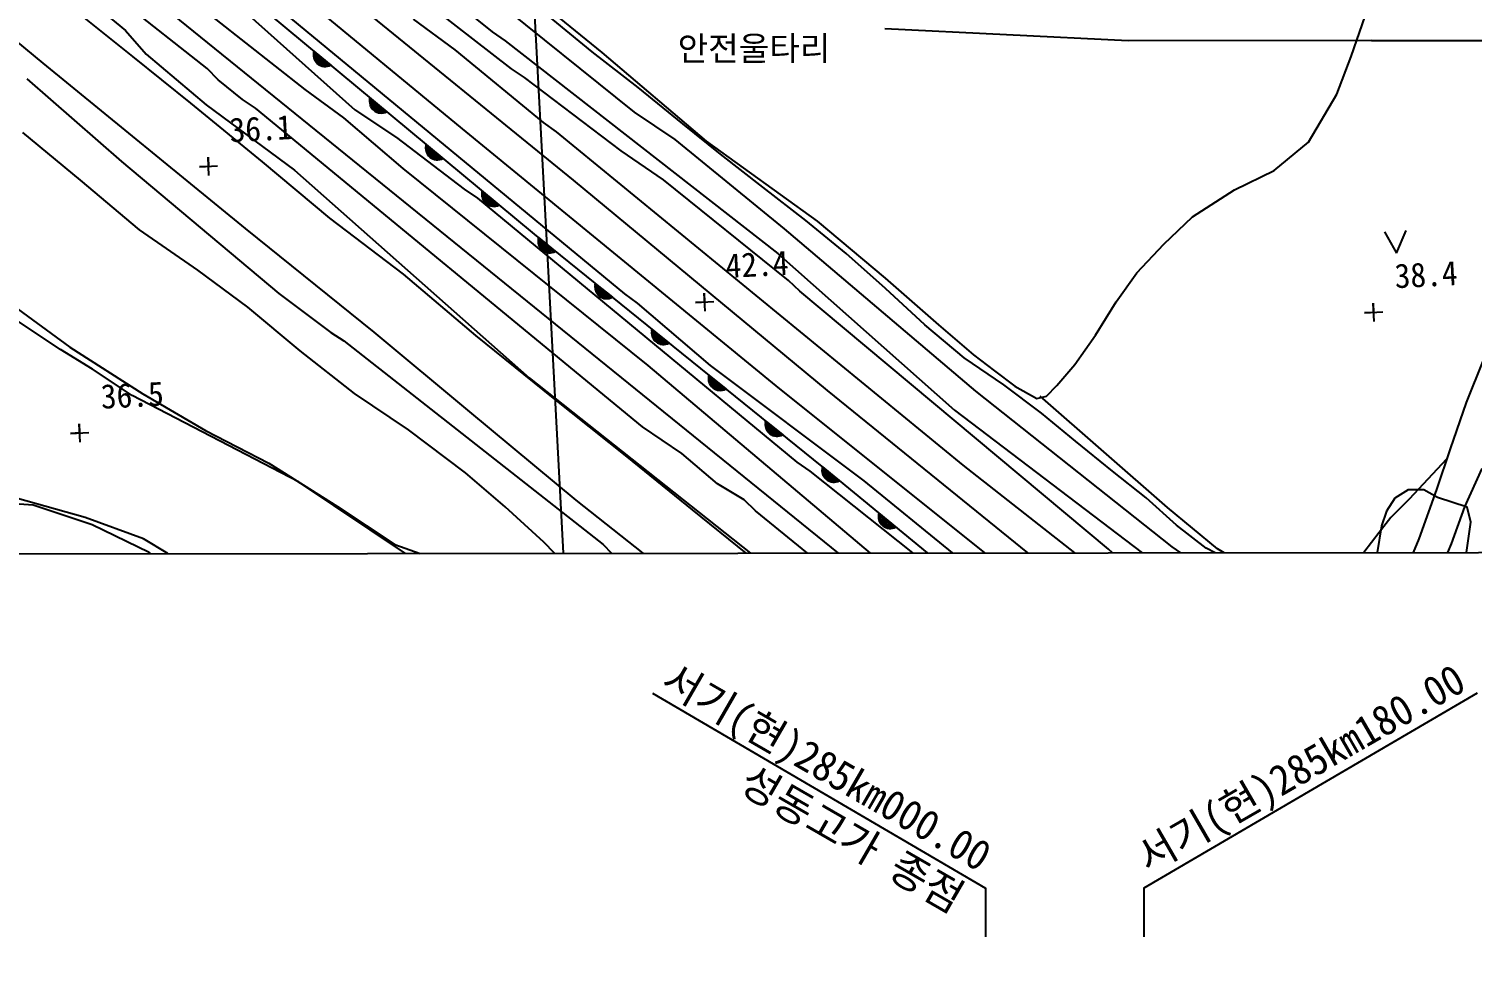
# Model space of a CAD drawing. Header units: millimetres. Extents: x 15846 to 16642, y 1103 to 1807.
# Drawn here: x 16424.1 to 16542.7, y 1363.4 to 1439.5 of the extents above; entities that cross this region are included whole.
import ezdxf
from ezdxf.enums import TextEntityAlignment as Align
from ezdxf.xclip import XClip

# ---------------------------------------------------------------- set-up
doc = ezdxf.new("R2010")
doc.units = ezdxf.units.MM
doc.header["$LTSCALE"] = 10
doc.header["$MEASUREMENT"] = 0
doc.header["$XCLIPFRAME"] = 2
doc.layers.add('TX-PAPR', color=2, linetype='Continuous', plot=False)
for name, color, linetype in [('TZ-BASE', 253, 'Continuous'), ('TZ-LEAL', 1, 'Continuous'), ('TZ-LEAT', 3, 'Continuous')]:
    doc.layers.add(name, color=color, linetype=linetype)
doc.styles.get("Standard").update_dxf_attribs({"font": 'GulimChe.ttf'})

# ---------------------------------------------------------------- blocks, each defined once
blk = doc.blocks.new('JD-FGHGF6GCDN')
at = {"layer": 'TZ-BASE'}
for p, q in [((522.46, 134.07), (541.05, -215.79)), ((539.41, -38.25, 39.02), (490.91, 0.86, 39.02)), ((473.41, -19.98, 36.01), (490.78, -34.21, 36.01)), ((502.72, -20.99, 39.55), (525.24, -39.62, 39.55)), ((529.3, -34.67, 41), (511.79, -21.08, 41)), ((612.25, -119.9, 36.61), (492, -22.53, 36.61)), ((501.37, -22.42, 42), (538.6, -53.19, 42)), ((534.4, -43.82, 39.55), (508.84, -23.03, 39.55)), ((517.71, -23.51, 40), (527.7, -31.65, 40)), ((512.35, -36.39, 40), (499.25, -26.06, 40)), ((501.94, -25.1, 41), (516.42, -38.05, 41)), ((528.48, -26.6, 38.42), (536.72, -33.33, 38.42)), ((498.19, -33.67, 38.01), (492.69, -29.28, 38.01)), ((504.3, -34.64, 38), (497.19, -29.05, 38)), ((507.76, -28.82, 40.84), (531.16, -48.26, 40.84)), ((495.58, -29.87, 37.04), (497.59, -31.52, 37.04)), ((524.68, -33.12, 42), (521.24, -30.6, 42)), ((535.92, -33.27, 38.18), (531.95, -30.01, 38.18)), ((598.31, -33.66, 38.37), (599.45, -30.36, 38.37)), ((497.59, -31.52, 37.04), (499.27, -33.48, 37.04)), ((527.7, -31.65, 40), (528.79, -32.37, 40)), ((531.92, -39.09, 42), (524.68, -33.12, 42)), ((528.79, -32.37, 40), (551.18, -49.86, 40)), ((490.78, -34.21, 36.01), (507.4, -47.8, 36.01)), ((502.94, -37.49, 38.01), (498.19, -33.67, 38.01)), ((499.27, -33.48, 37.04), (504.2, -37.64, 37.04)), ((513.02, -33.45, 40.84), (513.31, -33.43, 40.84)), ((513.02, -33.6, 40.84), (513.47, -33.56, 40.84)), ((513.04, -33.3, 40.84), (513.14, -33.29, 40.84)), ((513.11, -33.92, 40.84), (513.05, -33.27, 40.84)), ((513.05, -33.75, 40.84), (513.63, -33.7, 40.84)), ((513.06, -33.22, 40.84), (514.44, -34.37, 40.84)), ((513.1, -33.9, 40.84), (513.8, -33.83, 40.84)), ((513.17, -34.04, 40.84), (513.96, -33.97, 40.84)), ((513.28, -34.18, 40.84), (513.2, -33.34, 40.84)), ((513.29, -34.18, 40.84), (514.12, -34.11, 40.84)), ((513.44, -34.32, 40.84), (513.37, -33.48, 40.84)), ((513.45, -34.32, 40.84), (514.28, -34.24, 40.84)), ((513.6, -34.4, 40.84), (513.53, -33.61, 40.84)), ((513.76, -34.46, 40.84), (513.69, -33.75, 40.84)), ((513.72, -34.44, 40.84), (514.43, -34.38, 40.84)), ((513.91, -34.48, 40.84), (513.86, -33.88, 40.84)), ((514.06, -34.48, 40.84), (514.02, -34.02, 40.84)), ((514.21, -34.46, 40.84), (514.18, -34.16, 40.84)), ((514.36, -34.41, 40.84), (514.35, -34.29, 40.84)), ((539.71, -36.21, 38.18), (535.92, -33.27, 38.18)), ((536.72, -33.33, 38.42), (545.29, -40.63, 38.42)), ((597.12, -36.75, 38.37), (598.31, -33.66, 38.37)), ((489.46, -35.51, 36), (497.25, -42.3, 36)), ((505.18, -35.57, 38), (504.3, -34.64, 38)), ((507.18, -37.19, 38), (505.18, -35.57, 38)), ((530.38, -35.39, 41), (529.3, -34.67, 41)), ((538.31, -41.41, 41), (530.38, -35.39, 41)), ((515.52, -38.72, 40), (512.35, -36.39, 40)), ((543.37, -39.19, 38.18), (539.71, -36.21, 38.18)), ((594.79, -40.72, 38.37), (597.12, -36.75, 38.37)), ((508.83, -42.33, 38.01), (502.94, -37.49, 38.01)), ((504.2, -37.64, 37.04), (511.47, -43.02, 37.04)), ((508.27, -37.9, 38), (507.18, -37.19, 38)), ((540.08, -64.11, 38), (508.27, -37.9, 38)), ((517.63, -37.29, 40.84), (517.92, -37.26, 40.84)), ((517.64, -37.44, 40.84), (518.08, -37.4, 40.84)), ((517.65, -37.14, 40.84), (517.76, -37.13, 40.84)), ((517.72, -37.75, 40.84), (517.66, -37.1, 40.84)), ((517.66, -37.59, 40.84), (518.25, -37.53, 40.84)), ((517.67, -37.06, 40.84), (519.06, -38.21, 40.84)), ((517.71, -37.73, 40.84), (518.41, -37.67, 40.84)), ((517.79, -37.88, 40.84), (518.57, -37.8, 40.84)), ((517.9, -38.01, 40.84), (517.82, -37.18, 40.84)), ((517.9, -38.02, 40.84), (518.74, -37.94, 40.84)), ((518.06, -38.15, 40.84), (517.98, -37.31, 40.84)), ((518.22, -38.24, 40.84), (518.14, -37.45, 40.84)), ((518.37, -38.29, 40.84), (518.31, -37.58, 40.84)), ((518.53, -38.32, 40.84), (518.47, -37.72, 40.84)), ((518.68, -38.32, 40.84), (518.63, -37.85, 40.84)), ((520.41, -42.88, 40), (515.52, -38.72, 40)), ((516.42, -38.05, 41), (519.85, -40.32, 41)), ((518.06, -38.15, 40.84), (518.9, -38.08, 40.84)), ((518.33, -38.28, 40.84), (519.05, -38.21, 40.84)), ((518.83, -38.29, 40.84), (518.8, -37.99, 40.84)), ((518.97, -38.25, 40.84), (518.96, -38.13, 40.84)), ((533.01, -39.85, 42), (531.92, -39.09, 42)), ((542.75, -40.48, 39.02), (539.41, -38.25, 39.02)), ((493.89, -43.83, 35.25), (489.13, -39.92, 35.25)), ((519.85, -40.32, 41), (525.42, -44.58, 41)), ((525.24, -39.62, 39.55), (551.03, -60.74, 39.55)), ((566.43, -67.26, 42), (533.01, -39.85, 42)), ((546.47, -41.69, 38.18), (543.37, -39.19, 38.18)), ((522.25, -41.12, 40.84), (522.54, -41.1, 40.84)), ((522.25, -41.27, 40.84), (522.7, -41.23, 40.84)), ((522.27, -40.97, 40.84), (522.37, -40.96, 40.84)), ((522.34, -41.59, 40.84), (522.28, -40.94, 40.84)), ((522.28, -41.42, 40.84), (522.86, -41.37, 40.84)), ((522.29, -40.89, 40.84), (523.67, -42.04, 40.84)), ((522.33, -41.57, 40.84), (523.03, -41.5, 40.84)), ((522.51, -41.85, 40.84), (522.43, -41.01, 40.84)), ((522.67, -41.99, 40.84), (522.6, -41.15, 40.84)), ((522.83, -42.07, 40.84), (522.76, -41.28, 40.84)), ((522.99, -42.12, 40.84), (522.92, -41.42, 40.84)), ((541.78, -43.81, 41), (538.31, -41.41, 41)), ((551.73, -47.82, 39.02), (542.75, -40.48, 39.02)), ((545.29, -40.63, 38.42), (554.41, -47.2, 38.42)), ((591.97, -43.03, 38.37), (594.79, -40.72, 38.37)), ((497.25, -42.3, 36), (510.17, -53.16, 36)), ((503.65, -42.74, 36.09), (505.15, -42.66, 36.09)), ((504.44, -43.45, 36.09), (504.36, -41.95, 36.09)), ((504.36, -41.95, 36.09), (504.4, -42.7, 36.09)), ((514.38, -46.97, 38.01), (508.83, -42.33, 38.01)), ((522.4, -41.71, 40.84), (523.19, -41.64, 40.84)), ((522.52, -41.85, 40.84), (523.35, -41.77, 40.84)), ((522.68, -41.99, 40.84), (523.51, -41.91, 40.84)), ((522.95, -42.11, 40.84), (523.66, -42.05, 40.84)), ((523.14, -42.15, 40.84), (523.09, -41.55, 40.84)), ((523.29, -42.15, 40.84), (523.25, -41.69, 40.84)), ((523.44, -42.13, 40.84), (523.41, -41.82, 40.84)), ((523.59, -42.08, 40.84), (523.58, -41.96, 40.84)), ((549.95, -44.42, 38.18), (546.47, -41.69, 38.18)), ((498.73, -47.91, 35.25), (493.89, -43.83, 35.25)), ((504.4, -42.7, 36.09), (503.65, -42.74, 36.09)), ((511.47, -43.02, 37.04), (530.76, -60.08, 37.04)), ((540.52, -59.07, 40), (520.41, -42.88, 40)), ((555.27, -61.13, 39.55), (534.4, -43.82, 39.55)), ((552.07, -52.07, 41), (541.78, -43.81, 41)), ((588.73, -44.63, 38.37), (591.97, -43.03, 38.37)), ((525.42, -44.58, 41), (526.51, -45.3, 41)), ((526.86, -44.96, 40.84), (527.15, -44.93, 40.84)), ((526.87, -45.11, 40.84), (527.31, -45.07, 40.84)), ((526.88, -44.8, 40.84), (526.99, -44.8, 40.84)), ((526.95, -45.42, 40.84), (526.89, -44.77, 40.84)), ((526.9, -44.73, 40.84), (528.29, -45.88, 40.84)), ((527.13, -45.68, 40.84), (527.05, -44.85, 40.84)), ((527.29, -45.82, 40.84), (527.21, -44.98, 40.84)), ((553.48, -47.16, 38.18), (549.95, -44.42, 38.18)), ((585.27, -46.84, 38.37), (588.73, -44.63, 38.37)), ((526.51, -45.3, 41), (552.74, -67.03, 41)), ((526.89, -45.26, 40.84), (527.48, -45.2, 40.84)), ((526.94, -45.4, 40.84), (527.64, -45.34, 40.84)), ((527.02, -45.55, 40.84), (527.8, -45.47, 40.84)), ((527.13, -45.69, 40.84), (527.97, -45.61, 40.84)), ((527.29, -45.82, 40.84), (528.13, -45.74, 40.84)), ((527.45, -45.91, 40.84), (527.37, -45.12, 40.84)), ((527.6, -45.96, 40.84), (527.54, -45.25, 40.84)), ((527.56, -45.95, 40.84), (528.28, -45.88, 40.84)), ((527.76, -45.98, 40.84), (527.7, -45.39, 40.84)), ((527.91, -45.98, 40.84), (527.86, -45.52, 40.84)), ((528.06, -45.96, 40.84), (528.03, -45.66, 40.84)), ((528.2, -45.92, 40.84), (528.19, -45.79, 40.84)), ((520.43, -51.55, 38.01), (514.38, -46.97, 38.01)), ((556.8, -49.86, 38.18), (553.48, -47.16, 38.18)), ((554.41, -47.2, 38.42), (560, -51.88, 38.42)), ((582.91, -49.09, 38.37), (585.27, -46.84, 38.37)), ((503.51, -51.22, 35.25), (498.73, -47.91, 35.25)), ((507.4, -47.8, 36.01), (518, -56.34, 36.01)), ((531.16, -48.26, 40.84), (556.24, -68.52, 40.84)), ((531.5, -48.63, 40.84), (531.61, -48.62, 40.84)), ((531.58, -49.25, 40.84), (531.51, -48.6, 40.84)), ((531.52, -48.55, 40.84), (532.92, -49.69, 40.84)), ((567.46, -61.18, 39.02), (551.73, -47.82, 39.02)), ((601.05, -48.08, 39.08), (602.04, -49.83, 39.08)), ((602.04, -49.83, 39.08), (602.84, -47.98, 39.08)), ((531.48, -48.79, 40.84), (531.77, -48.76, 40.84)), ((531.49, -48.94, 40.84), (531.94, -48.89, 40.84)), ((531.52, -49.09, 40.84), (532.1, -49.02, 40.84)), ((531.57, -49.23, 40.84), (532.27, -49.16, 40.84)), ((531.65, -49.37, 40.84), (532.43, -49.29, 40.84)), ((531.76, -49.51, 40.84), (531.67, -48.67, 40.84)), ((531.76, -49.51, 40.84), (532.6, -49.42, 40.84)), ((531.92, -49.64, 40.84), (531.83, -48.81, 40.84)), ((531.93, -49.65, 40.84), (532.76, -49.56, 40.84)), ((532.08, -49.73, 40.84), (532, -48.94, 40.84)), ((532.24, -49.78, 40.84), (532.16, -49.07, 40.84)), ((532.2, -49.77, 40.84), (532.91, -49.69, 40.84)), ((532.39, -49.8, 40.84), (532.33, -49.21, 40.84)), ((532.54, -49.8, 40.84), (532.49, -49.34, 40.84)), ((532.69, -49.78, 40.84), (532.66, -49.47, 40.84)), ((532.84, -49.73, 40.84), (532.82, -49.61, 40.84)), ((580.68, -51.45, 38.37), (582.91, -49.09, 38.37)), ((551.18, -49.86, 40), (565.71, -62.73, 40)), ((560.04, -52.73, 38.18), (556.8, -49.86, 38.18)), ((507.64, -54.27, 35.25), (503.51, -51.22, 35.25)), ((526.37, -56.6, 38.01), (520.43, -51.55, 38.01)), ((552.99, -52.96, 41), (552.07, -52.07, 41)), ((560, -51.88, 38.42), (564.38, -55.72, 38.42)), ((579, -53.84, 38.37), (580.68, -51.45, 38.37)), ((510.17, -53.16, 36), (514.44, -56.37, 36)), ((536.15, -52.56, 40.84), (536.44, -52.53, 40.84)), ((536.16, -52.71, 40.84), (536.6, -52.66, 40.84)), ((536.17, -52.41, 40.84), (536.27, -52.39, 40.84)), ((536.25, -53.02, 40.84), (536.18, -52.37, 40.84)), ((536.18, -52.86, 40.84), (536.77, -52.79, 40.84)), ((536.19, -52.33, 40.84), (537.59, -53.46, 40.84)), ((536.24, -53, 40.84), (536.93, -52.93, 40.84)), ((536.32, -53.14, 40.84), (537.1, -53.06, 40.84)), ((536.42, -53.28, 40.84), (536.34, -52.44, 40.84)), ((536.43, -53.28, 40.84), (537.26, -53.19, 40.84)), ((536.59, -53.41, 40.84), (536.5, -52.58, 40.84)), ((536.59, -53.42, 40.84), (537.43, -53.33, 40.84)), ((536.75, -53.5, 40.84), (536.67, -52.71, 40.84)), ((536.91, -53.55, 40.84), (536.83, -52.84, 40.84)), ((537.06, -53.57, 40.84), (537, -52.98, 40.84)), ((537.21, -53.57, 40.84), (537.16, -53.11, 40.84)), ((537.36, -53.55, 40.84), (537.33, -53.24, 40.84)), ((538.6, -53.19, 42), (539.64, -53.95, 42)), ((545.21, -54.61, 42.44), (545.13, -53.11, 42.44)), ((545.13, -53.11, 42.44), (545.17, -53.86, 42.44)), ((578.36, -74.18, 41), (552.99, -52.96, 41)), ((563.28, -55.73, 38.18), (560.04, -52.73, 38.18)), ((487.99, -53.9, 35.25), (492.99, -57.55, 35.25)), ((511.92, -57.86, 35.25), (507.64, -54.27, 35.25)), ((536.86, -53.54, 40.84), (537.58, -53.46, 40.84)), ((537.5, -53.5, 40.84), (537.49, -53.38, 40.84)), ((539.64, -53.95, 42), (545.63, -59.08, 42)), ((544.42, -53.9, 42.44), (545.92, -53.82, 42.44)), ((545.17, -53.86, 42.44), (544.42, -53.9, 42.44)), ((577.29, -56.57, 38.37), (579, -53.84, 38.37)), ((600.19, -55.45, 38.36), (600.11, -53.95, 38.36)), ((600.11, -53.95, 38.36), (600.15, -54.7, 38.36)), ((492.23, -57.75, 36), (487.9, -54.88, 36)), ((566.51, -58.43, 38.18), (563.28, -55.73, 38.18)), ((564.38, -55.72, 38.42), (567.26, -58.19, 38.42)), ((599.4, -54.74, 38.36), (600.9, -54.66, 38.36)), ((600.15, -54.7, 38.36), (599.4, -54.74, 38.36)), ((514.44, -56.37, 36), (515.52, -57.05, 36)), ((518, -56.34, 36.01), (525.86, -62.87, 36.01)), ((532.74, -61.76, 38.01), (526.37, -56.6, 38.01)), ((540.82, -56.33, 40.84), (541.11, -56.3, 40.84)), ((540.82, -56.48, 40.84), (541.27, -56.43, 40.84)), ((540.91, -56.79, 40.84), (540.84, -56.14, 40.84)), ((540.84, -56.18, 40.84), (540.94, -56.16, 40.84)), ((540.85, -56.63, 40.84), (541.44, -56.56, 40.84)), ((540.86, -56.1, 40.84), (542.26, -57.23, 40.84)), ((540.9, -56.77, 40.84), (541.6, -56.7, 40.84)), ((540.98, -56.91, 40.84), (541.77, -56.83, 40.84)), ((541.09, -57.05, 40.84), (541, -56.21, 40.84)), ((541.26, -57.18, 40.84), (541.17, -56.35, 40.84)), ((541.42, -57.27, 40.84), (541.33, -56.48, 40.84)), ((541.57, -57.32, 40.84), (541.5, -56.61, 40.84)), ((541.73, -57.34, 40.84), (541.66, -56.75, 40.84)), ((541.88, -57.34, 40.84), (541.83, -56.88, 40.84)), ((575.61, -59, 38.37), (577.29, -56.57, 38.37)), ((494.87, -59.38, 36), (492.23, -57.75, 36)), ((492.99, -57.55, 35.25), (499.01, -61.41, 35.25)), ((516.41, -61.36, 35.25), (511.92, -57.86, 35.25)), ((515.52, -57.05, 36), (536.83, -73.78, 36)), ((541.1, -57.05, 40.84), (541.93, -56.96, 40.84)), ((541.26, -57.19, 40.84), (542.1, -57.1, 40.84)), ((541.53, -57.31, 40.84), (542.25, -57.23, 40.84)), ((542.03, -57.32, 40.84), (541.99, -57.01, 40.84)), ((542.17, -57.27, 40.84), (542.16, -57.15, 40.84)), ((564.1, -78.96, 40), (540.52, -59.07, 40)), ((545.63, -59.08, 42), (558.25, -68.55, 42)), ((569.76, -60.67, 38.18), (566.51, -58.43, 38.18)), ((567.26, -58.19, 38.42), (569, -59.51, 38.42)), ((574.12, -60.71, 38.37), (575.61, -59, 38.37)), ((609.16, -58.64, 39.55), (607.77, -62.11, 39.55)), ((498.13, -61.53, 36), (494.87, -59.38, 36)), ((530.76, -60.08, 37.04), (556.04, -80.12, 37.04)), ((545.49, -60.1, 40.84), (545.77, -60.07, 40.84)), ((545.49, -60.25, 40.84), (545.94, -60.2, 40.84)), ((545.5, -59.95, 40.84), (545.61, -59.94, 40.84)), ((545.58, -60.56, 40.84), (545.51, -59.91, 40.84)), ((545.52, -59.87, 40.84), (546.92, -61, 40.84)), ((545.52, -60.4, 40.84), (546.1, -60.34, 40.84)), ((545.57, -60.54, 40.84), (546.27, -60.47, 40.84)), ((545.76, -60.82, 40.84), (545.67, -59.99, 40.84)), ((545.92, -60.96, 40.84), (545.84, -60.12, 40.84)), ((546.08, -61.04, 40.84), (546, -60.25, 40.84)), ((546.24, -61.09, 40.84), (546.17, -60.38, 40.84)), ((569, -59.51, 38.42), (570.66, -60.76, 38.42)), ((511.79, -68.64, 36), (498.13, -61.53, 36)), ((499.01, -61.41, 35.25), (504.15, -64.42, 35.25)), ((520.83, -64.36, 35.25), (516.41, -61.36, 35.25)), ((545.65, -60.69, 40.84), (546.43, -60.6, 40.84)), ((545.76, -60.82, 40.84), (546.6, -60.74, 40.84)), ((545.93, -60.96, 40.84), (546.76, -60.87, 40.84)), ((546.2, -61.08, 40.84), (546.91, -61, 40.84)), ((546.39, -61.11, 40.84), (546.33, -60.52, 40.84)), ((546.54, -61.11, 40.84), (546.5, -60.65, 40.84)), ((546.69, -61.09, 40.84), (546.66, -60.78, 40.84)), ((546.84, -61.04, 40.84), (546.83, -60.92, 40.84)), ((551.03, -60.74, 39.55), (570.92, -76.69, 39.55)), ((574.69, -76.88, 39.55), (555.27, -61.13, 39.55)), ((583.59, -73.98, 39.02), (567.46, -61.18, 39.02)), ((572.85, -62.99, 38.18), (569.76, -60.67, 38.18)), ((570.66, -60.76, 38.42), (572.47, -61.79, 38.42)), ((572.47, -61.79, 38.37), (573.26, -61.59, 38.37)), ((583.21, -70.74, 38.27), (572.76, -61.6, 38.27)), ((573.26, -61.59, 38.37), (574.12, -60.71, 38.37)), ((538.8, -66.59, 38.01), (532.74, -61.76, 38.01)), ((565.71, -62.73, 40), (587.3, -79.15, 40)), ((607.77, -62.11, 39.55), (606.44, -65.92, 39.55)), ((493.85, -65.36, 36.47), (493.77, -63.86, 36.47)), ((493.77, -63.86, 36.47), (493.81, -64.61, 36.47)), ((525.86, -62.87, 36.01), (534.59, -70.13, 36.01)), ((550.15, -63.87, 40.84), (550.44, -63.84, 40.84)), ((550.16, -64.02, 40.84), (550.61, -63.97, 40.84)), ((550.17, -63.72, 40.84), (550.28, -63.71, 40.84)), ((550.25, -64.33, 40.84), (550.18, -63.68, 40.84)), ((550.19, -63.64, 40.84), (551.59, -64.77, 40.84)), ((550.43, -64.59, 40.84), (550.34, -63.76, 40.84)), ((550.59, -64.73, 40.84), (550.5, -63.89, 40.84)), ((550.75, -64.81, 40.84), (550.67, -64.02, 40.84)), ((575.65, -65.29, 38.18), (572.85, -62.99, 38.18)), ((493.06, -64.65, 36.47), (494.56, -64.57, 36.47)), ((493.81, -64.61, 36.47), (493.06, -64.65, 36.47)), ((504.15, -64.42, 35.25), (509.37, -67.09, 35.25)), ((525.53, -67.89, 35.25), (520.83, -64.36, 35.25)), ((543.29, -66.31, 38), (540.08, -64.11, 38)), ((550.19, -64.17, 40.84), (550.77, -64.11, 40.84)), ((550.24, -64.31, 40.84), (550.94, -64.24, 40.84)), ((550.32, -64.46, 40.84), (551.1, -64.37, 40.84)), ((550.43, -64.59, 40.84), (551.27, -64.51, 40.84)), ((550.59, -64.73, 40.84), (551.43, -64.64, 40.84)), ((550.91, -64.86, 40.84), (550.83, -64.16, 40.84)), ((550.86, -64.85, 40.84), (551.58, -64.77, 40.84)), ((551.06, -64.88, 40.84), (551, -64.29, 40.84)), ((551.21, -64.88, 40.84), (551.16, -64.42, 40.84)), ((551.36, -64.86, 40.84), (551.33, -64.56, 40.84)), ((551.51, -64.81, 40.84), (551.49, -64.69, 40.84)), ((546.22, -68.81, 38), (543.29, -66.31, 38)), ((578.7, -67.75, 38.18), (575.65, -65.29, 38.18)), ((606.44, -65.92, 39.55), (605.31, -69.26, 39.55)), ((509.37, -67.09, 35.25), (515, -70.67, 35.25)), ((544.17, -70.94, 38.01), (538.8, -66.59, 38.01)), ((552.74, -67.03, 41), (553.82, -67.75, 41)), ((554.84, -67.49, 40.84), (554.94, -67.48, 40.84)), ((554.92, -68.1, 40.84), (554.85, -67.45, 40.84)), ((554.86, -67.41, 40.84), (556.26, -68.54, 40.84)), ((555.09, -68.36, 40.84), (555, -67.53, 40.84)), ((586.17, -82.79, 42), (566.43, -67.26, 42)), ((606.15, -66.78, 38.56), (603.07, -70.05, 38.56)), ((607.64, -70.69, 38.63), (609.08, -67.55, 38.63)), ((521.47, -75.1, 36), (511.79, -68.64, 36)), ((528.77, -70.68, 35.25), (525.53, -67.89, 35.25)), ((553.82, -67.75, 41), (581.12, -89.53, 41)), ((554.82, -67.64, 40.84), (555.11, -67.61, 40.84)), ((554.83, -67.79, 40.84), (555.27, -67.74, 40.84)), ((554.85, -67.94, 40.84), (555.44, -67.88, 40.84)), ((554.91, -68.08, 40.84), (555.6, -68.01, 40.84)), ((554.99, -68.23, 40.84), (555.77, -68.14, 40.84)), ((555.1, -68.37, 40.84), (555.93, -68.28, 40.84)), ((555.26, -68.5, 40.84), (555.17, -67.66, 40.84)), ((555.26, -68.5, 40.84), (556.1, -68.41, 40.84)), ((555.42, -68.58, 40.84), (555.33, -67.79, 40.84)), ((555.57, -68.63, 40.84), (555.5, -67.93, 40.84)), ((555.53, -68.62, 40.84), (556.25, -68.54, 40.84)), ((555.73, -68.65, 40.84), (555.66, -68.06, 40.84)), ((555.88, -68.65, 40.84), (555.83, -68.19, 40.84)), ((556.03, -68.63, 40.84), (555.99, -68.33, 40.84)), ((556.17, -68.58, 40.84), (556.16, -68.46, 40.84)), ((556.24, -68.52, 40.84), (577.76, -86.27, 40.84)), ((558.25, -68.55, 42), (604.15, -106.03, 42)), ((581.45, -69.96, 38.18), (578.7, -67.75, 38.18)), ((494.25, -71.56, 36), (485.63, -69.16, 36)), ((548.43, -70.12, 38), (546.22, -68.81, 38)), ((583.94, -72.19, 38.18), (581.45, -69.96, 38.18)), ((601.89, -69.97, 39.02), (601.21, -71.05, 39.02)), ((603, -69.29, 39.02), (601.89, -69.97, 39.02)), ((604.27, -69.28, 39.02), (603, -69.29, 39.02)), ((605.31, -69.26, 39.55), (603.86, -73.33, 39.55)), ((605.39, -69.91, 39.02), (604.27, -69.28, 39.02)), ((607.83, -70.71, 39.02), (605.39, -69.91, 39.02)), ((489.99, -70.55, 35.93), (486.05, -70.28, 35.93)), ((494.83, -72.17, 35.93), (489.99, -70.55, 35.93)), ((515, -70.67, 35.25), (519.72, -73.78, 35.25)), ((531.96, -73.59, 35.25), (528.77, -70.68, 35.25)), ((534.59, -70.13, 36.01), (543.35, -77.1, 36.01)), ((550.32, -75.89, 38.01), (544.17, -70.94, 38.01)), ((549.35, -71.01, 38), (548.43, -70.12, 38)), ((556.42, -76.77, 38), (549.35, -71.01, 38)), ((587.31, -74.13, 38.27), (583.21, -70.74, 38.27)), ((601.21, -71.05, 39.02), (600.8, -72.25, 39.02)), ((603.07, -70.05, 38.56), (601.57, -71.58, 38.56)), ((606.54, -73.73, 38.63), (607.64, -70.69, 38.63)), ((608.13, -71.96, 39.02), (607.83, -70.71, 39.02)), ((499.05, -73.32, 36), (494.25, -71.56, 36)), ((499.52, -74.44, 35.93), (494.83, -72.17, 35.93)), ((559.46, -71.44, 40.84), (559.75, -71.42, 40.84)), ((559.46, -71.59, 40.84), (559.91, -71.55, 40.84)), ((559.48, -71.29, 40.84), (559.58, -71.28, 40.84)), ((559.55, -71.91, 40.84), (559.49, -71.26, 40.84)), ((559.49, -71.74, 40.84), (560.07, -71.69, 40.84)), ((559.5, -71.21, 40.84), (560.89, -72.36, 40.84)), ((559.54, -71.89, 40.84), (560.24, -71.82, 40.84)), ((559.62, -72.03, 40.84), (560.4, -71.96, 40.84)), ((559.72, -72.17, 40.84), (559.64, -71.33, 40.84)), ((559.73, -72.17, 40.84), (560.56, -72.09, 40.84)), ((559.89, -72.3, 40.84), (559.81, -71.47, 40.84)), ((559.89, -72.31, 40.84), (560.73, -72.23, 40.84)), ((560.05, -72.39, 40.84), (559.97, -71.6, 40.84)), ((560.2, -72.44, 40.84), (560.13, -71.74, 40.84)), ((560.36, -72.47, 40.84), (560.3, -71.87, 40.84)), ((560.51, -72.47, 40.84), (560.46, -72.01, 40.84)), ((560.66, -72.44, 40.84), (560.63, -72.14, 40.84)), ((560.8, -72.4, 40.84), (560.79, -72.28, 40.84)), ((586.38, -74.08, 38.18), (583.94, -72.19, 38.18)), ((600.8, -72.25, 39.02), (600.39, -74.8, 39.02)), ((601.57, -71.58, 38.56), (600.61, -72.8, 38.56)), ((607.28, -78.33, 39.02), (608.13, -71.96, 39.02)), ((503.51, -76.02, 36), (499.05, -73.32, 36)), ((560.16, -72.43, 40.84), (560.88, -72.36, 40.84)), ((600.61, -72.8, 38.56), (599.24, -74.59, 38.56)), ((603.86, -73.33, 39.55), (602.74, -76.08, 39.55)), ((503.16, -76.71, 35.93), (499.52, -74.44, 35.93)), ((519.72, -73.78, 35.25), (524.18, -75.38, 35.25)), ((534.65, -76.4, 35.25), (531.96, -73.59, 35.25)), ((536.83, -73.78, 36), (537.71, -74.72, 36)), ((584.31, -79.44, 41), (578.36, -74.18, 41)), ((591.09, -79.01, 39.02), (583.59, -73.98, 39.02)), ((588.79, -75.29, 38.18), (586.38, -74.08, 38.18)), ((588.31, -74.72, 38.27), (587.31, -74.13, 38.27)), ((605.07, -77.34, 38.63), (606.54, -73.73, 38.63))]:
    blk.add_line(p, q, dxfattribs=at)
at = {"layer": 'TZ-BASE', "ltscale": 10}
for p, q in [((579.97, -32.37), (559.97, -31.39)), ((599.98, -32.35), (579.97, -32.37)), ((599.98, -32.35), (619.98, -32.33))]:
    blk.add_line(p, q, dxfattribs=at)
at = {"layer": 'TZ-BASE'}
for centre, start, end in [((513.99, -33.51, 40.84), 162.8991, 297.6594), ((518.61, -37.34, 40.84), 162.8991, 297.6594), ((523.22, -41.18, 40.84), 162.8991, 297.6594), ((527.84, -45.01, 40.84), 162.8991, 297.6594), ((532.46, -48.83, 40.84), 163.6838, 298.4441), ((537.13, -52.6, 40.84), 163.6838, 298.4441), ((541.79, -56.37, 40.84), 163.6838, 298.4441), ((546.46, -60.14, 40.84), 163.6838, 298.4441), ((551.13, -63.91, 40.84), 163.6838, 298.4441), ((555.79, -67.68, 40.84), 163.6838, 298.4441), ((560.43, -71.49, 40.84), 163.114, 297.8742)]:
    blk.add_arc(centre, 0.975, start, end, dxfattribs=at)
blk.add_text('안전울타리', height=2, rotation=0.054, dxfattribs=at).set_placement((549.23, -32.98), align=Align.MIDDLE)
for s, p in [('36.1', (506.18, -40.72, 37.41)), ('42.4', (546.95, -51.88, 37.41)), ('38.4', (601.93, -52.72, 37.41)), ('36.5', (495.6, -62.63, 37.41))]:
    blk.add_text(s, height=2, rotation=3.042, dxfattribs=at).set_placement(p)

msp = doc.modelspace()

# ---------------------------------------------------------------- linework, layer by layer
at = {"layer": 'TX-PAPR'}
msp.add_lwpolyline([(16634.35, 1546.56), (15934.35, 1545.92), (15934.49, 1395.92), (16634.49, 1396.56)], close=True, dxfattribs=at)
at = {"layer": 'TZ-LEAL'}
for points in [[(16475.3, 1384.9), (16502.68, 1368.87), (16502.68, 1364.87)], [(16543.07, 1384.9), (16515.68, 1368.87), (16515.68, 1364.87)]]:
    msp.add_lwpolyline(points, dxfattribs=at)

# ---------------------------------------------------------------- block references
at = {"layer": 'TZ-BASE'}
ref = msp.add_blockref('JD-FGHGF6GCDN', (15934.42, 1470.92), dxfattribs=at)
XClip(ref).set_block_clipping_path([(699.9307201608, 75.6438164958), (-0.0689837384, 74.999968275), (0.0689837384, -74.999968275), (700.0686876393, -74.3561200541)])

# ---------------------------------------------------------------- texts
at = {"layer": 'TZ-LEAT'}
for s, rotation, p in [('서기(현)285km000.00', 330, (16488.99, 1377.78)), ('서기(현)285km180.00', 30, (16529.18, 1377.66))]:
    msp.add_text(s, height=2.5, rotation=rotation, dxfattribs=at).set_placement(p, align=Align.CENTER)
msp.add_text('성동고가 종점', height=2.5, rotation=330, dxfattribs=at).set_placement((16482.25, 1376.97))

doc.saveas('drawing.dxf')
